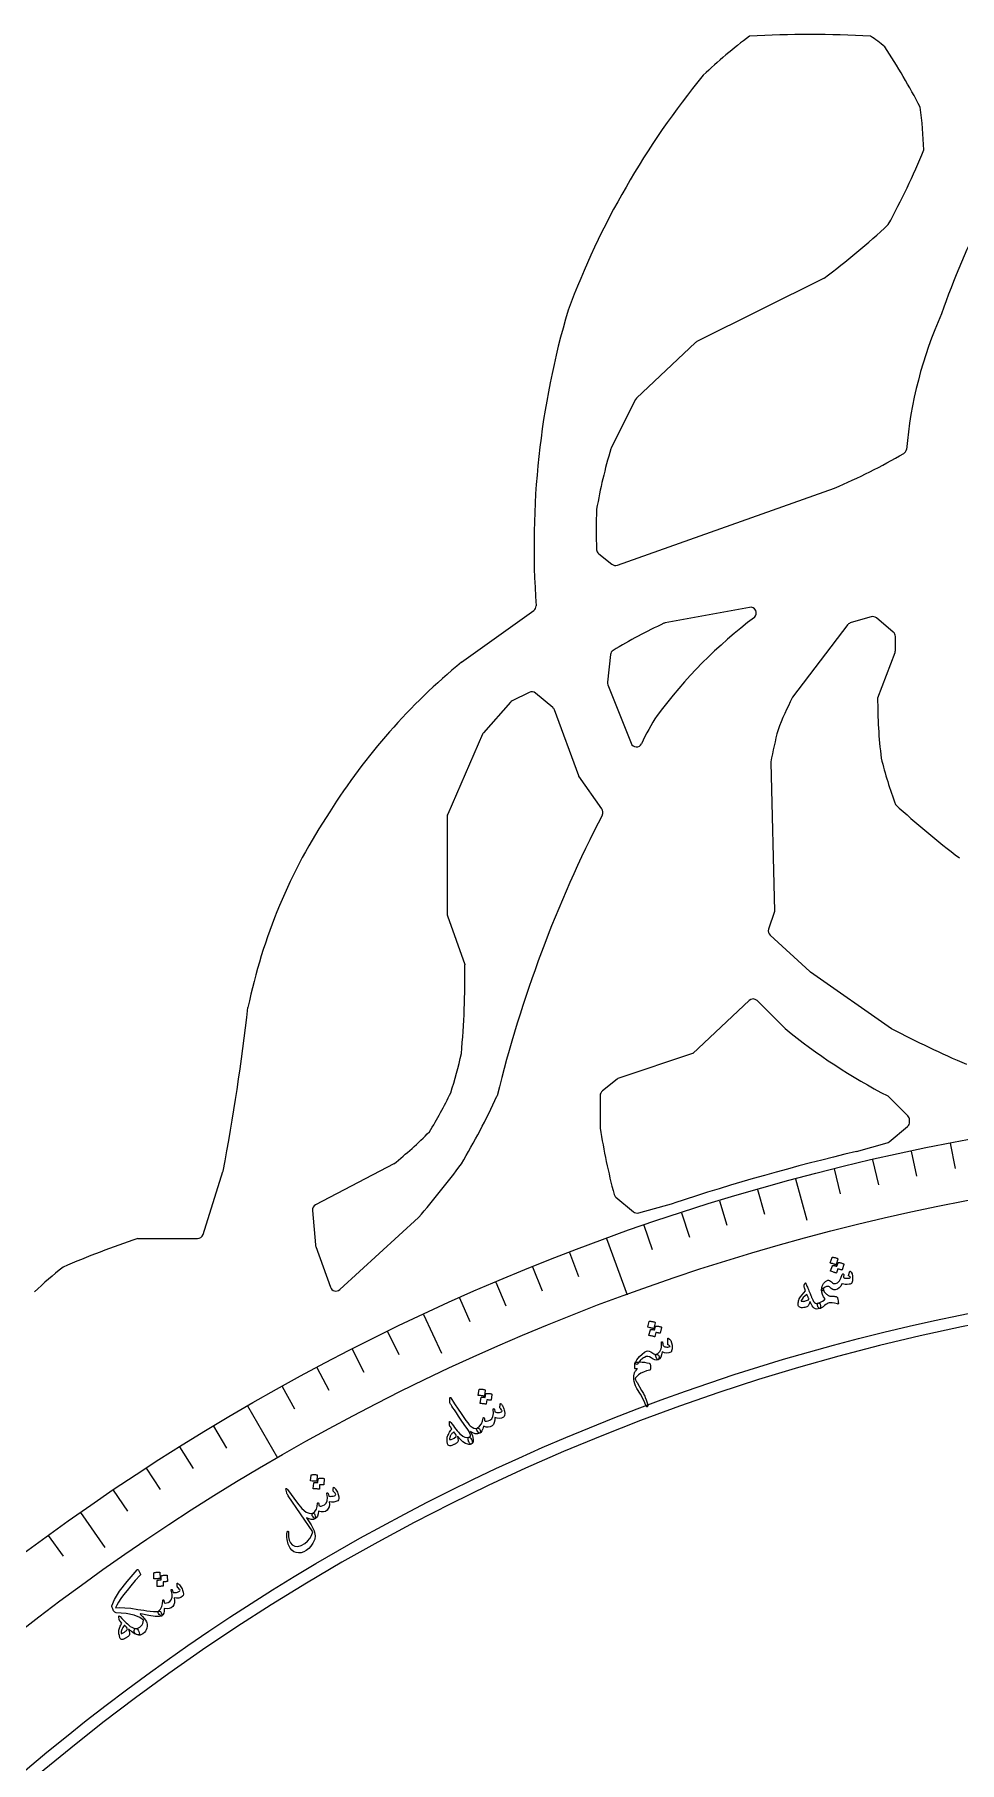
# Model space of a CAD drawing. Header units: millimetres. Extents: x -59 to 59, y -59 to 86.
# Drawn here: x -34.85 to -10.96, y 41.63 to 86.25 of the extents above; entities that cross this region are included whole.
import ezdxf

# ---------------------------------------------------------------- set-up
doc = ezdxf.new("R2010")
doc.units = ezdxf.units.MM
for name, color, linetype in [('CUT_INNER', 6, 'Continuous'), ('CUT_OUTER', 1, 'Continuous'), ('ENGRAVE', 7, 'Continuous'), ('ENGRAVE_FINE', 8, 'Continuous'), ('TEXT', 5, 'Continuous')]:
    doc.layers.add(name, color=color, linetype=linetype)

msp = doc.modelspace()

# ---------------------------------------------------------------- linework, layer by layer
at = {"layer": 'CUT_INNER'}
for points in [[(-16.3861, 71.4611), (-18.5651, 71.0579), (-18.5801, 71.0544)], [(-18.5801, 71.0544), (-18.5945, 71.0493)], [(-13.8398, 71.014), (-15.2692, 69.1378), (-15.2789, 69.1233)], [(-13.2427, 71.2154), (-13.7616, 71.0674)], [(-12.6694, 70.8231), (-13.1055, 71.1864)], [(-12.6154, 70.3464), (-12.6154, 70.7079)], [(-19.9749, 70.24), (-20.0541, 69.5288)], [(-13.0742, 69.1238), (-13.073, 69.1275), (-12.6254, 70.2926)], [(-22.0759, 69.2639), (-22.5134, 69.0447)], [(-21.4673, 68.874), (-21.9127, 69.245)], [(-20.0443, 69.4565), (-19.4415, 67.9495)], [(-22.5583, 69.0102), (-23.2584, 68.2231)], [(-20.1993, 66.2534), (-20.7915, 67.0998), (-20.7933, 67.1025), (-20.7945, 67.1055), (-21.4226, 68.8106)], [(-23.2839, 68.1832), (-24.1805, 66.1204)], [(-15.8304, 67.4699), (-15.831, 67.4517), (-15.7395, 63.6141), (-15.7396, 63.6109), (-15.7405, 63.6078), (-15.8927, 63.1515)], [(-24.193, 66.0606), (-24.193, 63.5448)], [(-24.1842, 63.4944), (-23.7351, 62.2354), (-23.7341, 62.232)], [(-15.8518, 62.9934), (-14.8282, 62.0553), (-14.8125, 62.0428), (-12.7169, 60.5853), (-12.7066, 60.5787)], [(-16.3965, 61.3057), (-17.8499, 59.9379), (-17.8529, 59.9353)], [(-15.4666, 60.581), (-16.1876, 61.3025)], [(-17.8529, 59.9353), (-17.8567, 59.9339), (-19.7573, 59.3005)], [(-19.8036, 59.2753), (-20.1855, 58.9695)], [(-22.9073, 58.8327), (-22.9027, 58.845)], [(-20.2417, 58.8524), (-20.2417, 58.0209), (-20.2409, 58.0053)], [(-12.2917, 58.3247), (-12.7879, 58.8215), (-12.7994, 58.8318), (-12.8118, 58.8409)], [(-12.7743, 57.6582), (-12.3017, 58.0523)], [(-12.2478, 58.1675), (-12.2478, 58.2187)], [(-13.6203, 57.4063), (-12.8297, 57.629)], [(-25.5719, 57.0867), (-25.5746, 57.0852), (-27.5961, 56.0304)], [(-27.676, 55.8838), (-27.5948, 54.9922)], [(-19.8347, 56.2261), (-19.3838, 55.8504)], [(-19.2471, 55.8213), (-18.3414, 56.0764)], [(-26.9669, 53.8392), (-24.9366, 55.7006), (-24.9284, 55.7087)], [(-27.5867, 54.9553), (-27.2095, 53.8993)]]:
    msp.add_lwpolyline(points, dxfattribs=at)
for centre, radius, start, end in [((-16.3588, 71.3136), 0.15, 311.99229, 100.48221), ((-12.4723, 57.987), 14.4259, 115.11242, 121.0315), ((-8.6882, 61.1917), 12.5506, 127.09795, 143.44339), ((-13.7204, 70.9231), 0.15, 105.92457, 142.69816), ((-13.2015, 71.0712), 0.15, 50.2065, 105.92457), ((-12.7654, 70.7079), 0.15, 360, 50.2065), ((-19.8259, 70.2234), 0.15, 123.63261, 173.65084), ((-12.7654, 70.3464), 0.15, 338.98335, 360), ((-22.0087, 69.1298), 0.15, 50.20046, 116.61411), ((-19.905, 69.5122), 0.15, 173.65084, 201.80141), ((-22.4462, 68.9106), 0.15, 116.61411, 138.35123), ((-21.5633, 68.7587), 0.15, 20.22217, 50.20046), ((-8.4701, 65.6), 7.6664, 152.64029, 159.40768), ((-0.0581, 69.1029), 13.0161, 179.9083, 186.79846), ((-15.2335, 66.2587), 4.2783, 145.74323, 156.95676), ((-7.6569, 66.0871), 8.2896, 164.54267, 170.39694), ((-23.1463, 68.1234), 0.15, 138.35123, 156.5067), ((-19.3022, 68.0052), 0.15, 201.80141, 331.39892), ((-0.4564, 70.761), 12.9283, 194.32549, 199.86712), ((-24.043, 66.0606), 0.15, 156.5067, 180), ((9.1892, 50.9737), 33.0431, 152.74608, 166.21894), ((-20.3222, 66.1674), 0.15, 335.55521, 34.97721), ((3.738, 84.3146), 24.2802, 227.6605, 232.74314), ((-24.043, 63.5448), 0.15, 180, 199.63219), ((-15.7504, 63.104), 0.15, 161.54667, 227.49372), ((-47.7317, 62.038), 23.9984, 354.9732, 0.46324), ((-16.2937, 61.1964), 0.15, 44.97956, 133.2616), ((-5.7147, 72.5642), 15.4498, 230.86152, 242.65392), ((-0.5874, 83.551), 25.9731, 242.1858, 246.9007), ((-32.8243, 61.8507), 9.2003, 341.45484, 347.98274), ((-33.0446, 63.1419), 9.8874, 328.07513, 334.75213), ((-20.0917, 58.8524), 0.15, 128.68674, 180), ((-19.7099, 59.1582), 0.15, 108.42969, 128.68674), ((-41.5754, 67.5424), 20.6, 329.49973, 334.98841), ((-12.3978, 58.1675), 0.15, 309.8297, 0), ((-12.3978, 58.2187), 0.15, 0, 44.96934), ((-32.396, 65.5986), 10.9096, 308.71997, 315.21557), ((-3.7068, 60.5876), 16.7346, 188.87673, 194.8576), ((-12.8704, 57.7734), 0.15, 285.73234, 309.8297), ((-0.0479, 0.1806), 58.8132, 103.342471, 108.122214), ((-42.092, 70.5673), 22.7017, 319.11698, 323.57267), ((-19.7387, 56.3413), 0.15, 197.34671, 230.20046), ((-27.5267, 55.8974), 0.15, 117.55445, 185.20348), ((-19.2877, 55.9656), 0.15, 230.20046, 285.73234), ((-27.4455, 55.0058), 0.15, 185.20348, 199.65549), ((0.0002, -0.0002), 53.9849, 92.29856, 25.31274), ((-27.0683, 53.9498), 0.15, 199.65549, 312.51461)]:
    msp.add_arc(centre, radius, start, end, dxfattribs=at)
at = {"layer": 'CUT_OUTER'}
for points in [[(-14.4534, 79.967), (-14.4571, 79.9649), (-17.7411, 78.3229)], [(-17.7768, 78.298), (-19.3036, 76.8611)], [(-19.335, 76.8189), (-19.9584, 75.5716), (-19.9652, 75.5556)], [(-19.796, 72.5519), (-14.1858, 74.5422)], [(-20.2775, 72.8465), (-19.9399, 72.5762)], [(-23.8229, 70.0448), (-21.9572, 71.3776)], [(-30.5006, 55.2615), (-29.9855, 56.8914), (-29.9825, 56.9027)], [(-32.1874, 55.1566), (-32.184, 55.1567), (-30.6436, 55.1567)]]:
    msp.add_lwpolyline(points, dxfattribs=at)
for centre, radius, start, end in [((-8.5625, 75.7662), 13.0512, 126.81056, 133.6859), ((-14.8202, 55.1406), 31.114, 87.12299, 92.87807), ((-16.072, 82.0878), 4.9952, 50.44577, 55.71973), ((-28.2139, 75.8748), 18.3326, 27.63318, 33.29801), ((-1.1504, 71.7088), 21.2593, 140.59536, 159.54137), ((-24.2609, 82.7974), 12.3896, 2.20901, 7.32749), ((7.9607, 72.3615), 20.5023, 145.06704, 160.97628), ((-30.5782, 90.9917), 20.2275, 331.51683, 337.5736), ((-26.3492, 95.9286), 19.9069, 306.69654, 312.8968), ((-0.484, 73.0498), 21.4667, 163.51953, 184.14981), ((-1.5413, 74.6192), 10.8262, 155.87377, 175.11153), ((-17.674, 78.1887), 0.15, 116.56505, 133.2616), ((-19.2008, 76.7518), 0.15, 133.2616, 153.44546), ((-6.8655, 71.6484), 13.6701, 163.39177, 170.11924), ((-20.5294, 89.4776), 16.2267, 293.01294, 300.07797), ((-12.4767, 75.563), 0.15, 302.09038, 351.88461), ((-11.4092, 73.4692), 8.939, 176.63344, 183.33821), ((-20.1838, 72.9636), 0.15, 185.70147, 231.31326), ((-19.8462, 72.6933), 0.15, 231.31326, 289.53309), ((-22.0444, 71.4997), 0.15, 305.54099, 358.72479), ((-13.5721, 57.5837), 16.1357, 129.44129, 147.81282), ((-15.3453, 58.2455), 14.2876, 146.27089, 168.35544), ((-84.1824, 67.3187), 55.1917, 349.12164, 353.5611), ((-24.8832, 33.0807), 23.2529, 108.30771, 113.39787), ((-30.6436, 55.3067), 0.15, 270, 342.46424), ((-28.1908, 46.9059), 9.5711, 128.25753, 134.10676)]:
    msp.add_arc(centre, radius, start, end, dxfattribs=at)
at = {"layer": 'ENGRAVE'}
for points in [[(-15.1924, 56.699), (-14.9069, 55.6333)], [(-20.0763, 55.1591), (-19.548, 53.7076)], [(-24.8073, 53.1995), (-24.341, 52.1995)], [(-29.3496, 50.8349), (-28.5772, 49.4972)], [(-33.6684, 48.0835), (-33.0356, 47.1797)]]:
    msp.add_lwpolyline(points, dxfattribs=at)
for radius in [58.6991, 57.1545, 54.2859]:
    msp.add_circle((0, 0), radius, dxfattribs=at)
at = {"layer": 'ENGRAVE_FINE'}
for points in [[(-11.2003, 57.6206), (-11.074, 56.9708)], [(-13.2044, 57.1946), (-13.0555, 56.5496)], [(-12.2042, 57.4164), (-12.0666, 56.7689)], [(-14.2006, 56.9555), (-14.0405, 56.3132)], [(-16.1797, 56.4252), (-15.9972, 55.7889)], [(-18.139, 55.8262), (-17.9345, 55.1966)], [(-17.162, 56.1342), (-16.9684, 55.5012)], [(-19.1106, 55.5011), (-18.895, 54.8752)], [(-21.0359, 54.8003), (-20.7986, 54.1823)], [(-22.9356, 54.0328), (-22.6769, 53.4235)], [(-21.9891, 54.4249), (-21.7411, 53.8111)], [(-23.8751, 53.6243), (-23.6058, 53.0195)], [(-25.732, 52.7584), (-25.4418, 52.1634)], [(-26.6488, 52.3013), (-26.3483, 51.7115)], [(-27.5576, 51.8282), (-27.2468, 51.2437)], [(-28.4579, 51.3394), (-28.137, 50.7604)], [(-30.2323, 50.3149), (-29.8913, 49.7475)], [(-31.1058, 49.7797), (-30.755, 49.2183)], [(-31.9698, 49.2292), (-31.6093, 48.674)], [(-32.8241, 48.6638), (-32.4539, 48.115)], [(-34.5025, 47.4886), (-34.1134, 46.953)]]:
    msp.add_lwpolyline(points, dxfattribs=at)
at = {"layer": 'TEXT'}
for points in [[(-14.2523, 54.6704), (-14.2508, 54.6729), (-14.2483, 54.6749), (-14.2447, 54.6762), (-14.2402, 54.677), (-14.2227, 54.6752), (-14.2055, 54.6728), (-14.1887, 54.6696), (-14.1723, 54.6656), (-14.1561, 54.6609), (-14.1399, 54.6552), (-14.1239, 54.6487), (-14.108, 54.6413), (-14.1038, 54.6383), (-14.1012, 54.635), (-14.1003, 54.6315), (-14.1011, 54.6278), (-14.1473, 54.4863), (-14.1496, 54.4833), (-14.1532, 54.4822), (-14.1581, 54.4828), (-14.1643, 54.4853), (-14.1697, 54.4873), (-14.1781, 54.4902), (-14.1896, 54.494), (-14.2041, 54.4988), (-14.2219, 54.5044), (-14.2431, 54.5108), (-14.2678, 54.518), (-14.2959, 54.526), (-14.2998, 54.5275), (-14.302, 54.5295), (-14.3026, 54.5319), (-14.3016, 54.5347)], [(-14.0974, 54.5333), (-14.0959, 54.5358), (-14.0934, 54.5378), (-14.0898, 54.5391), (-14.0853, 54.5399), (-14.0678, 54.5381), (-14.0507, 54.5356), (-14.034, 54.5323), (-14.0176, 54.5283), (-14.0014, 54.5235), (-13.9854, 54.5179), (-13.9694, 54.5113), (-13.9536, 54.5039), (-13.9502, 54.5012), (-13.9482, 54.498), (-13.9475, 54.4942), (-13.9483, 54.4899), (-13.9946, 54.3485), (-13.9963, 54.3464), (-13.9994, 54.3456), (-14.004, 54.3461), (-14.0099, 54.348), (-14.0139, 54.3493), (-14.02, 54.3513), (-14.0284, 54.3541), (-14.039, 54.3575), (-14.0519, 54.3615), (-14.0669, 54.3661), (-14.084, 54.3711), (-14.1034, 54.3766), (-14.1366, 54.2726), (-14.1388, 54.2696), (-14.1424, 54.2685), (-14.1473, 54.2691), (-14.1535, 54.2715), (-14.1589, 54.2736), (-14.1673, 54.2765), (-14.1787, 54.2803), (-14.1932, 54.2851), (-14.2109, 54.2907), (-14.232, 54.2971), (-14.2566, 54.3043), (-14.2847, 54.3122), (-14.2878, 54.314), (-14.2895, 54.3161), (-14.2899, 54.3186), (-14.2888, 54.3214), (-14.2398, 54.4571), (-14.2383, 54.4596), (-14.2358, 54.4615), (-14.2323, 54.4629), (-14.2278, 54.4636), (-14.2154, 54.4624), (-14.2031, 54.4609), (-14.1908, 54.459), (-14.1785, 54.4569), (-14.1664, 54.4542), (-14.1544, 54.451), (-14.1425, 54.4472), (-14.1309, 54.4428)], [(-14.9541, 53.9948), (-14.9474, 54.0073), (-14.9403, 54.0106), (-14.9328, 54.0045), (-14.9249, 53.9892), (-14.9211, 53.9796), (-14.9156, 53.9665), (-14.9085, 53.9497), (-14.8998, 53.9293), (-14.8894, 53.9051), (-14.8775, 53.8769), (-14.8641, 53.8445), (-14.8491, 53.8081), (-14.8343, 53.7723), (-14.8212, 53.7403), (-14.8095, 53.712), (-14.7995, 53.6874), (-14.7911, 53.6667), (-14.7842, 53.6499), (-14.779, 53.6371), (-14.7755, 53.6281), (-14.7513, 53.5724), (-14.7272, 53.5306), (-14.7031, 53.5027), (-14.679, 53.4887), (-14.6636, 53.4849), (-14.6462, 53.4844), (-14.6268, 53.4873), (-14.6052, 53.4935), (-14.5919, 53.4949), (-14.5803, 53.4913), (-14.5706, 53.4827), (-14.5628, 53.4691), (-14.5566, 53.4519), (-14.5523, 53.4339), (-14.55, 53.4152), (-14.5496, 53.3957), (-14.5512, 53.3786), (-14.5545, 53.3653), (-14.5595, 53.3559), (-14.5661, 53.3502), (-14.6077, 53.3393), (-14.6455, 53.337), (-14.6795, 53.3435), (-14.7097, 53.3587), (-14.739, 53.3852), (-14.7675, 53.4228), (-14.7953, 53.4715), (-14.8223, 53.5313), (-14.8342, 53.487), (-14.8487, 53.4508), (-14.8658, 53.4226), (-14.8856, 53.4024), (-14.9034, 53.3922), (-14.9253, 53.3841), (-14.9514, 53.3779), (-14.9818, 53.3738), (-15.0145, 53.3721), (-15.0427, 53.373), (-15.0662, 53.3764), (-15.0851, 53.3824), (-15.1016, 53.3918), (-15.114, 53.403), (-15.1222, 53.416), (-15.1262, 53.4308), (-15.1277, 53.4503), (-15.1273, 53.4725), (-15.1248, 53.4975), (-15.1203, 53.5251), (-15.1145, 53.5532), (-15.1089, 53.5759), (-15.1034, 53.5932), (-15.0982, 53.605), (-15.0651, 53.6568), (-15.0273, 53.7072), (-14.9847, 53.7564), (-14.9374, 53.8042), (-14.948, 53.8341), (-14.9568, 53.8601), (-14.9638, 53.882), (-14.9691, 53.8999), (-14.9724, 53.9152), (-14.9735, 53.9295), (-14.9723, 53.9427), (-14.9688, 53.9547)], [(-14.4839, 53.8341), (-14.4902, 53.8228), (-14.4954, 53.8148), (-14.4996, 53.81), (-14.5027, 53.8085), (-14.5125, 53.8112), (-14.5191, 53.8169), (-14.5224, 53.8256), (-14.5225, 53.8374), (-14.5049, 53.9271), (-14.4725, 53.9977), (-14.4252, 54.0493), (-14.3631, 54.0816), (-14.3423, 54.0834), (-14.3196, 54.0765), (-14.2951, 54.0609), (-14.2687, 54.0366), (-14.2437, 54.0139), (-14.217, 53.9995), (-14.1886, 53.9934), (-14.1586, 53.9956), (-14.1083, 54.0187), (-14.0629, 54.0654), (-14.0222, 54.1357), (-13.9863, 54.2297), (-13.9813, 54.2398), (-13.9754, 54.2457), (-13.9686, 54.2473), (-13.961, 54.2447), (-13.9535, 54.238), (-13.9491, 54.2286), (-13.9479, 54.2164), (-13.9499, 54.2016), (-13.9529, 54.1871), (-13.9549, 54.176), (-13.9558, 54.1684), (-13.9557, 54.1643), (-13.9511, 54.1529), (-13.9437, 54.1444), (-13.9337, 54.1386), (-13.921, 54.1357), (-13.8763, 54.1318), (-13.838, 54.1327), (-13.8062, 54.1386), (-13.7807, 54.1495), (-13.7783, 54.1556), (-13.7844, 54.1656), (-13.7989, 54.1793), (-13.8219, 54.1969), (-13.8244, 54.1988), (-13.8259, 54.201), (-13.8264, 54.2034), (-13.8259, 54.2061), (-13.792, 54.3152), (-13.79, 54.3175), (-13.7876, 54.3184), (-13.7849, 54.3179), (-13.7819, 54.316), (-13.7537, 54.2866), (-13.7342, 54.2447), (-13.7234, 54.1904), (-13.7211, 54.1238), (-13.7218, 54.1056), (-13.7229, 54.0886), (-13.7246, 54.0729), (-13.7268, 54.0585), (-13.7295, 54.0454), (-13.7329, 54.0337), (-13.7368, 54.0235), (-13.7413, 54.0148), (-13.7521, 54.0005), (-13.7669, 53.9895), (-13.7857, 53.9818), (-13.8085, 53.9772), (-13.8615, 53.9738), (-13.9091, 53.9752), (-13.9514, 53.9813), (-13.9883, 53.9923), (-13.9905, 53.9935), (-13.9928, 53.9932), (-13.9951, 53.9914), (-13.9975, 53.9882), (-14.0276, 53.9274), (-14.0662, 53.8812), (-14.1132, 53.8496), (-14.1687, 53.8326), (-14.2019, 53.8328), (-14.2358, 53.8439), (-14.2705, 53.8659), (-14.3059, 53.8987), (-14.3191, 53.9099), (-14.3328, 53.9176), (-14.3471, 53.922), (-14.3621, 53.9231), (-14.3983, 53.9169), (-14.4297, 53.9037), (-14.4562, 53.8835), (-14.4778, 53.8562), (-14.4813, 53.8495), (-14.4834, 53.8436), (-14.4843, 53.8385), (-14.4839, 53.8341)], [(-14.8993, 53.7103), (-14.9516, 53.6745), (-14.9937, 53.6365), (-15.0258, 53.5963), (-15.0478, 53.5541), (-15.0486, 53.5489), (-15.0474, 53.5448), (-15.044, 53.5416), (-15.0386, 53.5395), (-15.02, 53.5371), (-15.0005, 53.5367), (-14.9801, 53.5384), (-14.9588, 53.5422), (-14.9366, 53.548), (-14.9134, 53.5559), (-14.8893, 53.5659), (-14.8643, 53.5779), (-14.8606, 53.5803), (-14.8569, 53.5838), (-14.8534, 53.5883), (-14.8499, 53.5939), (-14.8544, 53.6066), (-14.8595, 53.6199), (-14.8649, 53.6337), (-14.8709, 53.648), (-14.8773, 53.6628), (-14.8842, 53.6781), (-14.8915, 53.694), (-14.8993, 53.7103)], [(-14.4746, 53.8315), (-14.4665, 53.8088), (-14.452, 53.7841), (-14.4313, 53.7575), (-14.4043, 53.729), (-14.3929, 53.7188), (-14.3814, 53.7095), (-14.3698, 53.7011), (-14.3581, 53.6936), (-14.3464, 53.6869), (-14.3345, 53.6811), (-14.3226, 53.6762), (-14.3106, 53.6721), (-14.3053, 53.6709), (-14.2985, 53.67), (-14.2903, 53.6693), (-14.2807, 53.6689), (-14.2697, 53.6687), (-14.2572, 53.6686), (-14.2432, 53.6685), (-14.2278, 53.6685), (-14.2154, 53.6683), (-14.2037, 53.6678), (-14.1929, 53.667), (-14.1828, 53.6659), (-14.1733, 53.6645), (-14.1641, 53.6629), (-14.1553, 53.6611), (-14.1469, 53.6591), (-14.1331, 53.6548), (-14.1221, 53.6473), (-14.1139, 53.6368), (-14.1085, 53.6232), (-14.0997, 53.5835), (-14.0934, 53.5478), (-14.0896, 53.5162), (-14.0884, 53.4886), (-14.089, 53.4773), (-14.0929, 53.4703), (-14.1, 53.4676), (-14.1104, 53.4691), (-14.1873, 53.4869), (-14.2488, 53.4977), (-14.2949, 53.5018), (-14.3257, 53.499), (-14.3504, 53.4898), (-14.3786, 53.4745), (-14.4103, 53.4532), (-14.4454, 53.4257), (-14.4631, 53.4113), (-14.4799, 53.3982), (-14.4959, 53.3866), (-14.5111, 53.3763), (-14.5257, 53.3675), (-14.5397, 53.3602), (-14.5532, 53.3544), (-14.5661, 53.3502), (-14.5757, 53.3499), (-14.5855, 53.3543), (-14.5955, 53.3633), (-14.6058, 53.377), (-14.6152, 53.394), (-14.6224, 53.4114), (-14.6274, 53.4291), (-14.6301, 53.4473), (-14.6298, 53.464), (-14.6255, 53.4772), (-14.6173, 53.4871), (-14.6052, 53.4935), (-14.5472, 53.5174), (-14.4985, 53.543), (-14.4592, 53.5703), (-14.4292, 53.5993), (-14.4713, 53.6518), (-14.5007, 53.7091), (-14.5172, 53.7711), (-14.5209, 53.8378), (-14.5113, 53.8796), (-14.5004, 53.8924), (-14.4882, 53.8764), (-14.4746, 53.8315)], [(-18.9763, 53.0139), (-18.9751, 53.0165), (-18.9727, 53.0187), (-18.9693, 53.0203), (-18.9649, 53.0215), (-18.9473, 53.0213), (-18.9301, 53.0204), (-18.9131, 53.0186), (-18.8964, 53.0162), (-18.8799, 53.0128), (-18.8634, 53.0086), (-18.8469, 53.0036), (-18.8305, 52.9976), (-18.826, 52.9949), (-18.8231, 52.9919), (-18.8219, 52.9885), (-18.8223, 52.9847), (-18.8556, 52.8397), (-18.8576, 52.8366), (-18.8611, 52.8352), (-18.866, 52.8354), (-18.8724, 52.8373), (-18.8779, 52.8388), (-18.8866, 52.841), (-18.8983, 52.8438), (-18.9131, 52.8472), (-18.9313, 52.8513), (-18.9529, 52.8558), (-18.978, 52.8608), (-19.0067, 52.8663), (-19.0107, 52.8675), (-19.0131, 52.8692), (-19.0139, 52.8716), (-19.0132, 52.8745)], [(-18.8102, 52.8909), (-18.809, 52.8936), (-18.8066, 52.8957), (-18.8032, 52.8974), (-18.7988, 52.8985), (-18.7813, 52.8983), (-18.7641, 52.8973), (-18.7472, 52.8955), (-18.7306, 52.893), (-18.7141, 52.8896), (-18.6976, 52.8854), (-18.6812, 52.8802), (-18.6648, 52.8742), (-18.6612, 52.8719), (-18.6589, 52.8688), (-18.6579, 52.8651), (-18.6583, 52.8608), (-18.6916, 52.7159), (-18.6931, 52.7137), (-18.6962, 52.7126), (-18.7007, 52.7127), (-18.7068, 52.7141), (-18.7108, 52.715), (-18.7172, 52.7165), (-18.7257, 52.7185), (-18.7366, 52.721), (-18.7497, 52.7239), (-18.765, 52.7271), (-18.7825, 52.7306), (-18.8022, 52.7344), (-18.8258, 52.6279), (-18.8278, 52.6247), (-18.8312, 52.6233), (-18.8361, 52.6235), (-18.8425, 52.6254), (-18.848, 52.6269), (-18.8566, 52.6291), (-18.8683, 52.6319), (-18.8831, 52.6354), (-18.9012, 52.6394), (-18.9228, 52.6439), (-18.9479, 52.6489), (-18.9764, 52.6544), (-18.9797, 52.6559), (-18.9816, 52.6578), (-18.9822, 52.6603), (-18.9813, 52.6632), (-18.9449, 52.8026), (-18.9436, 52.8052), (-18.9413, 52.8073), (-18.9379, 52.809), (-18.9335, 52.8102), (-18.9211, 52.81), (-18.9087, 52.8096), (-18.8963, 52.8088), (-18.884, 52.8077), (-18.8716, 52.8062), (-18.8594, 52.804), (-18.8474, 52.8012), (-18.8354, 52.7979)], [(-19.0449, 52.2505), (-19.0144, 52.2547), (-18.9774, 52.2474), (-18.9339, 52.2286), (-18.8839, 52.1984), (-18.8579, 52.1829), (-18.8351, 52.1726), (-18.8156, 52.1675), (-18.7992, 52.1676), (-18.7598, 52.1666), (-18.7341, 52.148), (-18.7218, 52.1119), (-18.7231, 52.0581), (-18.7257, 52.048), (-18.7308, 52.0396), (-18.7386, 52.0329), (-18.7489, 52.0278), (-18.7886, 52.0205), (-18.8308, 52.0263), (-18.8753, 52.0453), (-18.9223, 52.0774), (-18.9633, 52.1027), (-19.0066, 52.113), (-19.052, 52.1082), (-19.0996, 52.0882), (-19.1231, 52.0743), (-19.1456, 52.059), (-19.1671, 52.0423), (-19.1874, 52.0243), (-19.2065, 52.0049), (-19.2242, 51.9843), (-19.2404, 51.9625), (-19.2551, 51.9394), (-19.2692, 51.9212), (-19.2837, 51.9103), (-19.2988, 51.9067), (-19.3144, 51.9103), (-19.3289, 51.9183), (-19.3384, 51.9265), (-19.343, 51.935), (-19.3427, 51.9438), (-19.3377, 51.956), (-19.3277, 51.9732), (-19.3128, 51.9952), (-19.2928, 52.0222), (-19.2234, 52.1079), (-19.1589, 52.1745), (-19.0993, 52.2221), (-19.0449, 52.2505)], [(-18.4945, 52.5756), (-18.494, 52.5827), (-18.4919, 52.587), (-18.4881, 52.5883), (-18.4826, 52.5867), (-18.4481, 52.5615), (-18.4205, 52.522), (-18.3997, 52.4683), (-18.3857, 52.4004), (-18.383, 52.37), (-18.3826, 52.3407), (-18.3846, 52.3126), (-18.389, 52.2856), (-18.3953, 52.2609), (-18.4024, 52.2419), (-18.4101, 52.2286), (-18.4185, 52.2209), (-18.4711, 52.2039), (-18.5252, 52.1998), (-18.5809, 52.2087), (-18.6382, 52.2305), (-18.6534, 52.1538), (-18.6761, 52.0948), (-18.7064, 52.0533), (-18.7442, 52.0295), (-18.7508, 52.0294), (-18.7584, 52.0336), (-18.7668, 52.0421), (-18.7761, 52.0549), (-18.7986, 52.0977), (-18.8092, 52.1311), (-18.8079, 52.1549), (-18.7946, 52.1692), (-18.7562, 52.191), (-18.7243, 52.2159), (-18.6991, 52.2439), (-18.6804, 52.2751), (-18.6676, 52.3119), (-18.6602, 52.3571), (-18.6582, 52.4108), (-18.6615, 52.4727), (-18.661, 52.4805), (-18.6585, 52.4865), (-18.6541, 52.4908), (-18.6478, 52.4934), (-18.6406, 52.4938), (-18.6352, 52.4913), (-18.6316, 52.4857), (-18.6297, 52.477), (-18.6252, 52.4435), (-18.6202, 52.4169), (-18.6149, 52.3973), (-18.6091, 52.3845), (-18.601, 52.3766), (-18.5881, 52.3697), (-18.5703, 52.3638), (-18.5476, 52.3591), (-18.5214, 52.3566), (-18.4945, 52.3573), (-18.467, 52.361), (-18.4388, 52.3677), (-18.4387, 52.3678), (-18.4384, 52.3679), (-18.438, 52.3681), (-18.4373, 52.3683), (-18.4367, 52.3701), (-18.4376, 52.373), (-18.44, 52.3769), (-18.4438, 52.3818), (-18.4499, 52.3879), (-18.4591, 52.3956), (-18.4715, 52.4048), (-18.4871, 52.4155), (-18.4899, 52.4174), (-18.4919, 52.4203), (-18.4931, 52.4242), (-18.4936, 52.4289)], [(-19.3485, 51.8184), (-19.3484, 51.8686), (-19.3466, 51.9072), (-19.343, 51.934), (-19.3377, 51.9492), (-19.3242, 51.9586), (-19.2986, 51.9655), (-19.2608, 51.9699), (-19.2109, 51.9716), (-19.1526, 51.9698), (-19.0945, 51.9635), (-19.0368, 51.9526), (-18.9795, 51.9371), (-18.9641, 51.9302), (-18.953, 51.9196), (-18.9462, 51.9051), (-18.9437, 51.8869), (-18.9428, 51.8682), (-18.9421, 51.8515), (-18.9418, 51.8369), (-18.9418, 51.8244), (-18.942, 51.8141), (-18.9422, 51.8063), (-18.9423, 51.8008), (-18.9425, 51.7978), (-18.9445, 51.7833), (-18.9485, 51.7723), (-18.9543, 51.7648), (-18.9621, 51.7607), (-19.0446, 51.7387), (-19.1198, 51.711), (-19.1878, 51.6778), (-19.2484, 51.6391), (-19.2799, 51.6146), (-19.3054, 51.5896), (-19.3248, 51.5643), (-19.3382, 51.5386), (-19.3373, 51.5348), (-19.3349, 51.5286), (-19.3309, 51.52), (-19.3254, 51.509), (-19.3183, 51.4957), (-19.3096, 51.4799), (-19.2995, 51.4617), (-19.2877, 51.4412), (-19.172, 51.2343), (-19.1555, 51.2056), (-19.1402, 51.1786), (-19.1261, 51.1536), (-19.1132, 51.1304), (-19.1018, 51.109), (-19.0918, 51.0897), (-19.0833, 51.0723), (-19.0763, 51.057), (-19.051, 50.9965), (-19.0322, 50.94), (-19.0198, 50.8875), (-19.0138, 50.839), (-19.0149, 50.8294), (-19.0178, 50.8221), (-19.0223, 50.817), (-19.0285, 50.8141), (-19.038, 50.8142), (-19.0463, 50.8202), (-19.0534, 50.8322), (-19.0592, 50.8502), (-19.0843, 50.916), (-19.1317, 51.0111), (-19.2013, 51.1356), (-19.2933, 51.2893), (-19.3258, 51.3507), (-19.3501, 51.409), (-19.366, 51.4643), (-19.3735, 51.5165), (-19.3746, 51.5409), (-19.3749, 51.5642), (-19.3743, 51.5865), (-19.3728, 51.6075), (-19.3704, 51.6274), (-19.3672, 51.646), (-19.3629, 51.6633), (-19.3578, 51.6793), (-19.3509, 51.6947), (-19.3432, 51.7098), (-19.3346, 51.7246), (-19.325, 51.7391), (-19.3148, 51.7533), (-19.3038, 51.7673), (-19.2923, 51.781), (-19.2801, 51.7946), (-19.2814, 51.795), (-19.283, 51.7953), (-19.285, 51.7954), (-19.2874, 51.7954), (-19.2902, 51.7952), (-19.2934, 51.7949), (-19.2969, 51.7945), (-19.3009, 51.7939), (-19.3045, 51.7942), (-19.3083, 51.7944), (-19.3121, 51.7945), (-19.3159, 51.7944), (-19.3199, 51.7943), (-19.324, 51.7943), (-19.3282, 51.7943), (-19.3326, 51.7944), (-19.3396, 51.7963), (-19.3446, 51.8009), (-19.3476, 51.8083), (-19.3485, 51.8184)], [(-23.649, 49.953), (-23.6539, 49.9825), (-23.6536, 50.0048), (-23.648, 50.0199), (-23.6373, 50.028), (-23.6205, 50.0344), (-23.6078, 50.0414), (-23.5992, 50.049), (-23.5948, 50.0572), (-23.594, 50.0859), (-23.6053, 50.1238), (-23.6286, 50.1708), (-23.6639, 50.227), (-23.7515, 50.3561), (-23.8294, 50.471), (-23.8977, 50.5717), (-23.9563, 50.6583), (-24.0052, 50.7308), (-24.0446, 50.7891), (-24.0744, 50.8331), (-24.0947, 50.863), (-24.107, 50.8833), (-24.1162, 50.9008), (-24.1222, 50.9154), (-24.125, 50.9272), (-24.1285, 51.0205), (-24.124, 51.0444), (-24.1176, 51.0562), (-24.1091, 51.056), (-24.0987, 51.0437), (-24.0002, 50.8901), (-23.9121, 50.7547), (-23.8343, 50.6376), (-23.7668, 50.5388), (-23.7098, 50.4581), (-23.6633, 50.3953), (-23.6274, 50.3505), (-23.6019, 50.3237), (-23.5497, 50.2844), (-23.5013, 50.2614), (-23.4568, 50.2549), (-23.4162, 50.2648), (-23.4032, 50.2677), (-23.3898, 50.2647), (-23.3759, 50.2558), (-23.3616, 50.241), (-23.3509, 50.2261), (-23.3431, 50.21), (-23.3382, 50.1929), (-23.3361, 50.1746), (-23.337, 50.1583), (-23.3402, 50.1454), (-23.3457, 50.136), (-23.3534, 50.1302), (-23.4094, 50.1138), (-23.4674, 50.1161), (-23.5273, 50.137), (-23.5892, 50.1765), (-23.5401, 50.0626), (-23.518, 49.972), (-23.5228, 49.9048), (-23.5547, 49.8608), (-23.5652, 49.8542), (-23.575, 49.8502), (-23.5843, 49.8488), (-23.593, 49.85), (-23.6028, 49.8541), (-23.6117, 49.8617), (-23.6197, 49.8726), (-23.6268, 49.8869), (-23.6299, 49.8954), (-23.633, 49.9038), (-23.636, 49.9121), (-23.639, 49.9204), (-23.6419, 49.9285), (-23.6445, 49.9367), (-23.6469, 49.9449), (-23.649, 49.953)], [(-22.8236, 50.8895), (-22.8213, 50.8932), (-22.8171, 50.8942), (-22.8109, 50.8924), (-22.8029, 50.8879), (-22.7924, 50.8788), (-22.781, 50.8642), (-22.7687, 50.8442), (-22.7556, 50.8187), (-22.7418, 50.7891), (-22.7304, 50.7594), (-22.7214, 50.7295), (-22.7149, 50.6995), (-22.7076, 50.6385), (-22.709, 50.5918), (-22.719, 50.5593), (-22.7376, 50.541), (-22.7917, 50.5203), (-22.8468, 50.5121), (-22.9027, 50.5163), (-22.9597, 50.5329), (-22.9625, 50.4647), (-22.9761, 50.4062), (-23.0005, 50.3576), (-23.0355, 50.3188), (-23.0794, 50.2937), (-23.1311, 50.284), (-23.1906, 50.2897), (-23.258, 50.3109), (-23.2737, 50.244), (-23.295, 50.1914), (-23.3221, 50.1533), (-23.3549, 50.1295), (-23.3641, 50.1302), (-23.3767, 50.1393), (-23.3928, 50.1569), (-23.4124, 50.1828), (-23.4279, 50.2101), (-23.4339, 50.2328), (-23.4305, 50.2508), (-23.4176, 50.2641), (-23.3561, 50.3117), (-23.3099, 50.3701), (-23.279, 50.4392), (-23.2634, 50.5192), (-23.2626, 50.5235), (-23.2611, 50.5271), (-23.259, 50.5297), (-23.2564, 50.5315), (-23.2526, 50.5328), (-23.2489, 50.5331), (-23.2452, 50.5325), (-23.2416, 50.531), (-23.2365, 50.5236), (-23.2335, 50.5084), (-23.2326, 50.4855), (-23.2337, 50.4547), (-23.2083, 50.4432), (-23.1761, 50.4408), (-23.137, 50.4478), (-23.0911, 50.4639), (-23.0414, 50.5006), (-23.0105, 50.5601), (-22.9983, 50.6426), (-23.0047, 50.748), (-23.0051, 50.7534), (-23.0046, 50.7576), (-23.003, 50.7607), (-23.0005, 50.7626), (-22.9961, 50.7642), (-22.9919, 50.7647), (-22.9879, 50.7643), (-22.9842, 50.7628), (-22.9806, 50.7599), (-22.9778, 50.7566), (-22.9757, 50.753), (-22.9744, 50.7491), (-22.9608, 50.6792), (-22.9362, 50.6715), (-22.9088, 50.6674), (-22.8788, 50.6667), (-22.846, 50.6695), (-22.8155, 50.6754), (-22.794, 50.6834), (-22.7812, 50.6936), (-22.7773, 50.7058), (-22.7808, 50.7203), (-22.7908, 50.7387), (-22.8072, 50.7609), (-22.8301, 50.787), (-22.8324, 50.7963), (-22.832, 50.8165), (-22.8291, 50.8475), (-22.8236, 50.8895)], [(-23.3677, 51.2573), (-23.3667, 51.26), (-23.3645, 51.2624), (-23.3613, 51.2643), (-23.3569, 51.2658), (-23.3394, 51.2671), (-23.3222, 51.2676), (-23.3051, 51.2673), (-23.2883, 51.2663), (-23.2715, 51.2644), (-23.2547, 51.2616), (-23.2379, 51.2579), (-23.221, 51.2533), (-23.2163, 51.251), (-23.2132, 51.2482), (-23.2117, 51.245), (-23.2118, 51.2412), (-23.2328, 51.0939), (-23.2346, 51.0906), (-23.2379, 51.0889), (-23.2428, 51.0887), (-23.2494, 51.09), (-23.255, 51.0911), (-23.2638, 51.0925), (-23.2757, 51.0943), (-23.2908, 51.0965), (-23.3092, 51.099), (-23.3311, 51.1017), (-23.3566, 51.1046), (-23.3856, 51.1076), (-23.3897, 51.1085), (-23.3923, 51.11), (-23.3933, 51.1123), (-23.3928, 51.1152)], [(-23.1919, 51.1487), (-23.1908, 51.1515), (-23.1887, 51.1538), (-23.1854, 51.1557), (-23.1811, 51.1573), (-23.1636, 51.1585), (-23.1464, 51.1589), (-23.1294, 51.1586), (-23.1126, 51.1575), (-23.0959, 51.1555), (-23.0791, 51.1526), (-23.0623, 51.1489), (-23.0455, 51.1443), (-23.0417, 51.1423), (-23.0392, 51.1394), (-23.0379, 51.1358), (-23.0379, 51.1314), (-23.059, 50.9843), (-23.0603, 50.9819), (-23.0632, 50.9806), (-23.0678, 50.9803), (-23.074, 50.9812), (-23.0781, 50.9818), (-23.0845, 50.9827), (-23.0932, 50.984), (-23.1042, 50.9856), (-23.1175, 50.9874), (-23.133, 50.9893), (-23.1508, 50.9913), (-23.1707, 50.9934), (-23.1854, 50.8853), (-23.1871, 50.882), (-23.1904, 50.8803), (-23.1953, 50.88), (-23.2018, 50.8814), (-23.2074, 50.8824), (-23.2162, 50.8839), (-23.2281, 50.8857), (-23.2431, 50.8879), (-23.2615, 50.8904), (-23.2834, 50.8931), (-23.3088, 50.896), (-23.3377, 50.8991), (-23.3411, 50.9002), (-23.3432, 50.902), (-23.3439, 50.9044), (-23.3434, 50.9074), (-23.3187, 51.0493), (-23.3176, 51.0521), (-23.3155, 51.0544), (-23.3123, 51.0563), (-23.3079, 51.0579), (-23.2956, 51.0588), (-23.2832, 51.0594), (-23.2708, 51.0597), (-23.2584, 51.0596), (-23.246, 51.0591), (-23.2336, 51.058), (-23.2214, 51.0562), (-23.2092, 51.0539)], [(-23.8398, 50.0944), (-23.7887, 50.0524), (-23.7379, 50.0274), (-23.6874, 50.0192), (-23.6373, 50.028), (-23.6233, 50.0298), (-23.6094, 50.0256), (-23.5957, 50.0155), (-23.582, 49.9993), (-23.5761, 49.9901), (-23.5705, 49.9806), (-23.5651, 49.9707), (-23.5601, 49.9604), (-23.5555, 49.9498), (-23.5517, 49.9388), (-23.5486, 49.9275), (-23.5463, 49.9158), (-23.5437, 49.896), (-23.544, 49.8804), (-23.5472, 49.8689), (-23.5532, 49.8615), (-23.5779, 49.8498), (-23.6038, 49.843), (-23.6308, 49.8412), (-23.6591, 49.8442), (-23.7222, 49.8678), (-23.7881, 49.9112), (-23.8567, 49.9746), (-23.9282, 50.0578), (-23.9156, 49.9943), (-23.9123, 49.9447), (-23.9184, 49.9088), (-23.9338, 49.8868), (-23.9442, 49.8793), (-23.9555, 49.8718), (-23.9676, 49.8644), (-23.9805, 49.857), (-23.9943, 49.8497), (-24.0092, 49.8423), (-24.025, 49.8349), (-24.0419, 49.8275), (-24.0733, 49.8148), (-24.0983, 49.8066), (-24.1168, 49.8029), (-24.1289, 49.8037), (-24.1519, 49.812), (-24.1691, 49.8237), (-24.1803, 49.8386), (-24.1857, 49.8569), (-24.1924, 49.9187), (-24.1958, 49.9675), (-24.1959, 50.0032), (-24.1925, 50.0259), (-24.1849, 50.0504), (-24.1753, 50.0755), (-24.1636, 50.1011), (-24.1498, 50.1272), (-24.134, 50.1538), (-24.1161, 50.1809), (-24.0962, 50.2086), (-24.0741, 50.2367), (-24.1116, 50.292), (-24.1158, 50.2988), (-24.1195, 50.3051), (-24.1229, 50.3109), (-24.126, 50.3162), (-24.1285, 50.321), (-24.1303, 50.3256), (-24.1313, 50.3298), (-24.1316, 50.3336), (-24.1352, 50.4179), (-24.1336, 50.4301), (-24.1271, 50.4327), (-24.1159, 50.4258), (-24.0998, 50.4092), (-24.0667, 50.3622), (-24.0337, 50.3174), (-24.0007, 50.2748), (-23.9678, 50.2345), (-23.9351, 50.1964), (-23.9029, 50.1604), (-23.8712, 50.1264), (-23.8398, 50.0944)], [(-24.0222, 50.1665), (-24.0313, 50.1582), (-24.0406, 50.1494), (-24.05, 50.1401), (-24.0597, 50.1302), (-24.0693, 50.1195), (-24.0787, 50.1078), (-24.0878, 50.0951), (-24.0966, 50.0813), (-24.1051, 50.0677), (-24.1127, 50.0539), (-24.1192, 50.0399), (-24.1247, 50.0257), (-24.1291, 50.0113), (-24.1323, 49.9968), (-24.1343, 49.9823), (-24.135, 49.9676), (-24.0938, 49.9686), (-24.0518, 49.9816), (-24.0089, 50.0066), (-23.9652, 50.0437), (-23.9601, 50.053), (-23.9588, 50.0646), (-23.9615, 50.0788), (-23.9681, 50.0954)], [(-28.0591, 48.3213), (-27.9446, 48.1826), (-27.8368, 48.0935), (-27.7357, 48.0538), (-27.6412, 48.0635), (-27.6322, 48.0591), (-27.6224, 48.0457), (-27.6117, 48.0233), (-27.6, 47.9919), (-27.5919, 47.9667), (-27.5885, 47.9472), (-27.5899, 47.9335), (-27.596, 47.9257), (-27.6487, 47.9049), (-27.7042, 47.9014), (-27.7627, 47.9152), (-27.8242, 47.9463), (-27.707, 47.7615), (-27.6327, 47.6072), (-27.6012, 47.4833), (-27.6124, 47.3899), (-27.6601, 47.2934), (-27.7126, 47.2133), (-27.7698, 47.1496), (-27.8319, 47.1023), (-27.9007, 47.0666), (-27.9676, 47.0454), (-28.0326, 47.039), (-28.0959, 47.0473), (-28.1544, 47.0702), (-28.2055, 47.1077), (-28.2489, 47.1598), (-28.2847, 47.2266), (-28.2993, 47.2649), (-28.3114, 47.3048), (-28.3208, 47.3463), (-28.3278, 47.3893), (-28.332, 47.4338), (-28.3335, 47.48), (-28.3322, 47.5278), (-28.3282, 47.5773), (-28.3267, 47.5832), (-28.3242, 47.5883), (-28.3208, 47.5925), (-28.3163, 47.5959), (-28.312, 47.5977), (-28.3076, 47.5982), (-28.3031, 47.5972), (-28.2985, 47.5949), (-28.2945, 47.5912), (-28.2918, 47.586), (-28.2903, 47.5793), (-28.2901, 47.5712), (-28.2884, 47.4583), (-28.2717, 47.3665), (-28.2402, 47.2959), (-28.1938, 47.2463), (-28.1248, 47.2129), (-28.0487, 47.2074), (-27.9653, 47.2299), (-27.8746, 47.2803), (-27.803, 47.3396), (-27.7442, 47.4104), (-27.6981, 47.4928), (-27.6647, 47.5867), (-28.2978, 48.5165), (-28.3128, 48.5388), (-28.3245, 48.5582), (-28.3329, 48.5748), (-28.3379, 48.5886), (-28.3603, 48.6901), (-28.3541, 48.7035), (-28.3444, 48.7061), (-28.3313, 48.6977), (-28.3148, 48.6784)], [(-27.7076, 49.0474), (-27.7068, 49.0502), (-27.7049, 49.0528), (-27.7018, 49.055), (-27.6976, 49.0569), (-27.6803, 49.0597), (-27.6631, 49.0616), (-27.6461, 49.0628), (-27.6292, 49.0632), (-27.6124, 49.0628), (-27.5954, 49.0614), (-27.5783, 49.0592), (-27.5611, 49.0561), (-27.5562, 49.0543), (-27.5529, 49.0518), (-27.5511, 49.0486), (-27.5509, 49.0448), (-27.5591, 48.8963), (-27.5605, 48.8929), (-27.5637, 48.8909), (-27.5686, 48.8902), (-27.5753, 48.891), (-27.581, 48.8915), (-27.5898, 48.8922), (-27.6019, 48.893), (-27.6171, 48.8939), (-27.6356, 48.8948), (-27.6577, 48.8956), (-27.6834, 48.8962), (-27.7125, 48.8968), (-27.7167, 48.8973), (-27.7193, 48.8986), (-27.7206, 48.9007), (-27.7203, 48.9037)], [(-27.1337, 48.728), (-27.1317, 48.7319), (-27.1276, 48.7332), (-27.1214, 48.732), (-27.113, 48.7282), (-27.1017, 48.72), (-27.0891, 48.7065), (-27.0752, 48.6876), (-27.0599, 48.6633), (-27.0436, 48.6351), (-27.0297, 48.6064), (-27.0182, 48.5775), (-27.009, 48.5481), (-26.9965, 48.488), (-26.9939, 48.4413), (-27.001, 48.4081), (-27.0179, 48.3882), (-27.0701, 48.3629), (-27.1242, 48.35), (-27.1804, 48.3493), (-27.2385, 48.361), (-27.2355, 48.2927), (-27.244, 48.2334), (-27.264, 48.1828), (-27.2956, 48.1411), (-27.3372, 48.1123), (-27.3878, 48.0982), (-27.4476, 48.0988), (-27.5166, 48.114), (-27.5264, 48.046), (-27.5431, 47.9918), (-27.5668, 47.9515), (-27.5975, 47.9249), (-27.6066, 47.9248), (-27.62, 47.9328), (-27.6376, 47.9489), (-27.6593, 47.9731), (-27.6771, 47.999), (-27.6851, 48.021), (-27.6832, 48.0393), (-27.6716, 48.0536), (-27.6143, 48.1064), (-27.5733, 48.1685), (-27.5485, 48.2401), (-27.5399, 48.3211), (-27.5395, 48.3255), (-27.5383, 48.3291), (-27.5365, 48.3319), (-27.534, 48.334), (-27.5304, 48.3355), (-27.5267, 48.3362), (-27.523, 48.3359), (-27.5192, 48.3348), (-27.5135, 48.3278), (-27.5092, 48.313), (-27.5063, 48.2902), (-27.5048, 48.2594), (-27.4785, 48.2501), (-27.4462, 48.2506), (-27.4079, 48.2608), (-27.3635, 48.2809), (-27.3172, 48.3217), (-27.2915, 48.3837), (-27.2865, 48.4669), (-27.302, 48.5714), (-27.3029, 48.5767), (-27.3026, 48.581), (-27.3014, 48.5842), (-27.299, 48.5863), (-27.2948, 48.5883), (-27.2906, 48.5892), (-27.2867, 48.589), (-27.2828, 48.5879), (-27.279, 48.5853), (-27.2759, 48.5823), (-27.2735, 48.5789), (-27.2718, 48.5751), (-27.2523, 48.5066), (-27.2271, 48.5011), (-27.1995, 48.4993), (-27.1695, 48.5013), (-27.1371, 48.5069), (-27.1072, 48.5154), (-27.0864, 48.5253), (-27.0746, 48.5365), (-27.0718, 48.549), (-27.0765, 48.5631), (-27.088, 48.5806), (-27.1063, 48.6013), (-27.1314, 48.6253), (-27.1344, 48.6344), (-27.1359, 48.6545), (-27.1356, 48.6857), (-27.1337, 48.728)], [(-27.523, 48.9545), (-27.5222, 48.9573), (-27.5203, 48.9598), (-27.5172, 48.962), (-27.513, 48.9639), (-27.4958, 48.9666), (-27.4786, 48.9685), (-27.4617, 48.9697), (-27.4448, 48.97), (-27.428, 48.9695), (-27.4111, 48.9681), (-27.394, 48.9658), (-27.3768, 48.9627), (-27.3729, 48.961), (-27.3701, 48.9584), (-27.3685, 48.9549), (-27.3681, 48.9505), (-27.3764, 48.8021), (-27.3775, 48.7996), (-27.3803, 48.798), (-27.3849, 48.7974), (-27.3911, 48.7977), (-27.3952, 48.798), (-27.4017, 48.7983), (-27.4105, 48.7989), (-27.4216, 48.7995), (-27.435, 48.8001), (-27.4506, 48.8007), (-27.4685, 48.8011), (-27.4886, 48.8016), (-27.4938, 48.6925), (-27.4952, 48.6891), (-27.4984, 48.6871), (-27.5032, 48.6865), (-27.5099, 48.6872), (-27.5156, 48.6878), (-27.5244, 48.6885), (-27.5364, 48.6893), (-27.5516, 48.6902), (-27.5701, 48.6911), (-27.5921, 48.6919), (-27.6177, 48.6926), (-27.6468, 48.6931), (-27.6503, 48.694), (-27.6525, 48.6956), (-27.6534, 48.6979), (-27.6531, 48.7009), (-27.6408, 48.8445), (-27.64, 48.8473), (-27.6381, 48.8498), (-27.635, 48.852), (-27.6308, 48.8539), (-27.6186, 48.8559), (-27.6063, 48.8576), (-27.594, 48.8589), (-27.5816, 48.8599), (-27.5692, 48.8605), (-27.5568, 48.8604), (-27.5444, 48.8597), (-27.5321, 48.8585)], [(-32.2027, 46.6042), (-32.1987, 46.6067), (-32.1948, 46.6082), (-32.191, 46.6089), (-32.1875, 46.6087), (-32.1823, 46.6074), (-32.1776, 46.604), (-32.1732, 46.5987), (-32.1693, 46.5912), (-32.1197, 46.4871), (-32.1181, 46.4818), (-32.1181, 46.4766), (-32.12, 46.4715), (-32.1237, 46.4663), (-32.2508, 46.3245), (-32.3642, 46.1928), (-32.4642, 46.0713), (-32.5508, 45.96), (-32.624, 45.8591), (-32.6839, 45.7686), (-32.7305, 45.6887), (-32.764, 45.6194), (-32.6546, 45.6277), (-32.5216, 45.624), (-32.3651, 45.6081), (-32.1852, 45.5799), (-32.1106, 45.5678), (-32.0319, 45.5562), (-31.9492, 45.5451), (-31.8624, 45.5345), (-31.7827, 45.5264), (-31.7209, 45.5231), (-31.677, 45.5246), (-31.6511, 45.531), (-31.6238, 45.5364), (-31.6003, 45.5241), (-31.5805, 45.4941), (-31.5644, 45.4465), (-31.5618, 45.4326), (-31.5612, 45.4217), (-31.5627, 45.4138), (-31.5664, 45.409), (-31.6287, 45.3925), (-31.7391, 45.3962), (-31.8977, 45.4198), (-32.1047, 45.463), (-32.1145, 45.462), (-32.1201, 45.4597), (-32.1214, 45.4561), (-32.1186, 45.4512), (-32.065, 45.3943), (-32.0211, 45.3432), (-31.9869, 45.298), (-31.9623, 45.2585), (-31.9521, 45.229), (-31.9457, 45.2001), (-31.9429, 45.1718), (-31.9439, 45.1443), (-31.952, 45.0967), (-31.9667, 45.0538), (-31.9879, 45.0155), (-32.0157, 44.982), (-32.0514, 44.9507), (-32.0876, 44.9297), (-32.1243, 44.9189), (-32.1616, 44.9184), (-32.2074, 44.9276), (-32.2418, 44.9437), (-32.2647, 44.9667), (-32.2762, 44.9966), (-32.2796, 45.0345), (-32.2744, 45.0619), (-32.2606, 45.0786), (-32.2382, 45.0847), (-32.2017, 45.0899), (-32.1671, 45.1026), (-32.1343, 45.1228), (-32.1034, 45.1505), (-32.0768, 45.1835), (-32.0572, 45.2197), (-32.0446, 45.259), (-32.0389, 45.3014), (-32.1342, 45.3736), (-32.283, 45.4302), (-32.4856, 45.4709), (-32.7421, 45.4949), (-32.7631, 45.499), (-32.7814, 45.5089), (-32.7969, 45.5245), (-32.8096, 45.546), (-32.8307, 45.5908), (-32.8449, 45.6263), (-32.8524, 45.6524), (-32.8531, 45.6692), (-32.7855, 45.8382), (-32.6556, 46.05), (-32.4628, 46.3042), (-32.2059, 46.6), (-32.2053, 46.6005), (-32.2049, 46.601), (-32.2045, 46.6015), (-32.2043, 46.6021), (-32.2042, 46.6027), (-32.2038, 46.6032), (-32.2034, 46.6037), (-32.2027, 46.6042)], [(-31.7701, 46.5191), (-31.7695, 46.522), (-31.7678, 46.5246), (-31.7649, 46.5271), (-31.7609, 46.5293), (-31.7439, 46.5336), (-31.7269, 46.537), (-31.7101, 46.5397), (-31.6933, 46.5415), (-31.6765, 46.5425), (-31.6594, 46.5426), (-31.6422, 46.5418), (-31.6248, 46.5402), (-31.6197, 46.5388), (-31.6162, 46.5365), (-31.6142, 46.5335), (-31.6137, 46.5298), (-31.6093, 46.3811), (-31.6104, 46.3776), (-31.6134, 46.3753), (-31.6182, 46.3742), (-31.6249, 46.3744), (-31.6306, 46.3745), (-31.6395, 46.3744), (-31.6516, 46.3742), (-31.6668, 46.3738), (-31.6854, 46.3731), (-31.7075, 46.372), (-31.7331, 46.3705), (-31.7622, 46.3685), (-31.7663, 46.3687), (-31.7691, 46.3698), (-31.7705, 46.3718), (-31.7705, 46.3748)], [(-31.5783, 46.4421), (-31.5777, 46.445), (-31.576, 46.4477), (-31.5731, 46.4501), (-31.5691, 46.4523), (-31.5521, 46.4565), (-31.5352, 46.4599), (-31.5184, 46.4625), (-31.5016, 46.4642), (-31.4848, 46.4651), (-31.4678, 46.4652), (-31.4506, 46.4644), (-31.4332, 46.4627), (-31.4292, 46.4614), (-31.4262, 46.459), (-31.4243, 46.4557), (-31.4235, 46.4513), (-31.4193, 46.3028), (-31.4201, 46.3002), (-31.4228, 46.2984), (-31.4272, 46.2974), (-31.4335, 46.2971), (-31.4376, 46.297), (-31.4441, 46.2969), (-31.4529, 46.2966), (-31.464, 46.2963), (-31.4774, 46.2958), (-31.4931, 46.295), (-31.5109, 46.294), (-31.5309, 46.2927), (-31.5269, 46.1836), (-31.528, 46.1801), (-31.531, 46.1778), (-31.5358, 46.1768), (-31.5425, 46.177), (-31.5482, 46.1771), (-31.557, 46.177), (-31.5691, 46.1768), (-31.5843, 46.1764), (-31.6028, 46.1757), (-31.6248, 46.1746), (-31.6503, 46.1731), (-31.6794, 46.1712), (-31.6829, 46.1718), (-31.6853, 46.1732), (-31.6864, 46.1754), (-31.6863, 46.1785), (-31.6862, 46.3225), (-31.6857, 46.3254), (-31.684, 46.3281), (-31.6811, 46.3305), (-31.6771, 46.3328), (-31.6651, 46.3358), (-31.653, 46.3385), (-31.6409, 46.3409), (-31.6286, 46.3429), (-31.6163, 46.3445), (-31.6039, 46.3455), (-31.5915, 46.3459), (-31.5791, 46.3457)], [(-31.1711, 46.2495), (-31.1695, 46.2536), (-31.1655, 46.2552), (-31.1592, 46.2545), (-31.1505, 46.2514), (-31.1386, 46.2443), (-31.1248, 46.2319), (-31.1093, 46.2142), (-31.092, 46.1913), (-31.0734, 46.1646), (-31.0571, 46.1372), (-31.0432, 46.1093), (-31.0316, 46.0808), (-31.0141, 46.022), (-31.0074, 45.9757), (-31.0117, 45.942), (-31.0269, 45.9208), (-31.0767, 45.8912), (-31.1296, 45.8737), (-31.1855, 45.8683), (-31.2444, 45.8749), (-31.2356, 45.8072), (-31.239, 45.7473), (-31.2547, 45.6952), (-31.2826, 45.651), (-31.3216, 45.6188), (-31.3709, 45.6004), (-31.4305, 45.5959), (-31.5005, 45.6053), (-31.5045, 45.5366), (-31.5166, 45.4812), (-31.5367, 45.439), (-31.565, 45.41), (-31.5742, 45.4091), (-31.5882, 45.416), (-31.607, 45.4305), (-31.6307, 45.4527), (-31.6507, 45.477), (-31.6605, 45.4983), (-31.6602, 45.5166), (-31.6498, 45.5319), (-31.5972, 45.5893), (-31.5617, 45.6547), (-31.543, 45.7281), (-31.5413, 45.8096), (-31.5412, 45.814), (-31.5404, 45.8177), (-31.5388, 45.8207), (-31.5365, 45.8229), (-31.533, 45.8248), (-31.5294, 45.8258), (-31.5257, 45.8258), (-31.5219, 45.825), (-31.5156, 45.8186), (-31.51, 45.8041), (-31.5052, 45.7816), (-31.5011, 45.7512), (-31.4741, 45.7441), (-31.4419, 45.7473), (-31.4046, 45.7608), (-31.3621, 45.7845), (-31.3194, 45.8291), (-31.2991, 45.8931), (-31.3011, 45.9764), (-31.3255, 46.0792), (-31.3268, 46.0844), (-31.327, 46.0887), (-31.326, 46.092), (-31.3238, 46.0943), (-31.3197, 46.0966), (-31.3157, 46.0979), (-31.3117, 46.0981), (-31.3078, 46.0972), (-31.3037, 46.095), (-31.3004, 46.0923), (-31.2977, 46.0891), (-31.2958, 46.0855), (-31.2705, 46.0188), (-31.2449, 46.0155), (-31.2173, 46.0161), (-31.1875, 46.0206), (-31.1557, 46.0289), (-31.1267, 46.0399), (-31.1068, 46.0515), (-31.096, 46.0637), (-31.0942, 46.0764), (-31.1001, 46.0901), (-31.1131, 46.1065), (-31.133, 46.1256), (-31.1601, 46.1474), (-31.1639, 46.1562), (-31.167, 46.1761), (-31.1694, 46.2072), (-31.1711, 46.2495)], [(-32.2359, 45.0843), (-32.2144, 45.0796), (-32.1947, 45.0656), (-32.1769, 45.0425), (-32.1608, 45.0103), (-32.1472, 44.9709), (-32.1426, 44.9426), (-32.147, 44.9254), (-32.1603, 44.9193), (-32.2161, 44.9277), (-32.2792, 44.9564), (-32.3497, 45.0054), (-32.4276, 45.0748), (-32.4073, 45.0157), (-32.3973, 44.9686), (-32.3975, 44.9333), (-32.4081, 44.9099), (-32.4166, 44.9011), (-32.4261, 44.8923), (-32.4368, 44.8835), (-32.4485, 44.8746), (-32.4612, 44.8655), (-32.4746, 44.8562), (-32.4886, 44.8467), (-32.5034, 44.8369), (-32.5304, 44.821), (-32.5527, 44.8097), (-32.5703, 44.8032), (-32.5832, 44.8014), (-32.6066, 44.8066), (-32.6249, 44.8154), (-32.6382, 44.8276), (-32.6462, 44.8432), (-32.6615, 44.9038), (-32.6716, 44.9523), (-32.6765, 44.9888), (-32.6761, 45.0133), (-32.6712, 45.0398), (-32.6649, 45.0663), (-32.6571, 45.0928), (-32.6479, 45.1193), (-32.6372, 45.146), (-32.6249, 45.1731), (-32.6109, 45.2006), (-32.5953, 45.2286), (-32.6396, 45.2759), (-32.6488, 45.2858), (-32.6557, 45.2954), (-32.6604, 45.3048), (-32.663, 45.314), (-32.6781, 45.3946), (-32.6776, 45.4063), (-32.6717, 45.4099), (-32.6606, 45.4054), (-32.6441, 45.3927), (-32.5991, 45.3469), (-32.5577, 45.3052), (-32.5196, 45.2675), (-32.485, 45.2337), (-32.4536, 45.2043), (-32.4255, 45.1792), (-32.4005, 45.1586), (-32.3788, 45.1424), (-32.3396, 45.1178), (-32.3027, 45.0999), (-32.2682, 45.0888), (-32.2359, 45.0843)], [(-32.5313, 45.1709), (-32.5718, 45.1125), (-32.599, 45.058), (-32.6129, 45.0074), (-32.6136, 44.9608), (-32.5987, 44.9614), (-32.5819, 44.9655), (-32.5632, 44.9729), (-32.5427, 44.9837), (-32.5316, 44.991), (-32.5208, 44.9987), (-32.5101, 45.007), (-32.4997, 45.0157), (-32.4897, 45.0251), (-32.4801, 45.0352), (-32.4709, 45.0462), (-32.4622, 45.058), (-32.4553, 45.0759), (-32.459, 45.0959), (-32.4733, 45.1179), (-32.4982, 45.1419), (-32.5109, 45.1521), (-32.5207, 45.1603), (-32.5275, 45.1666), (-32.5313, 45.1709)]]:
    msp.add_lwpolyline(points, close=True, dxfattribs=at)

doc.saveas('drawing.dxf')
